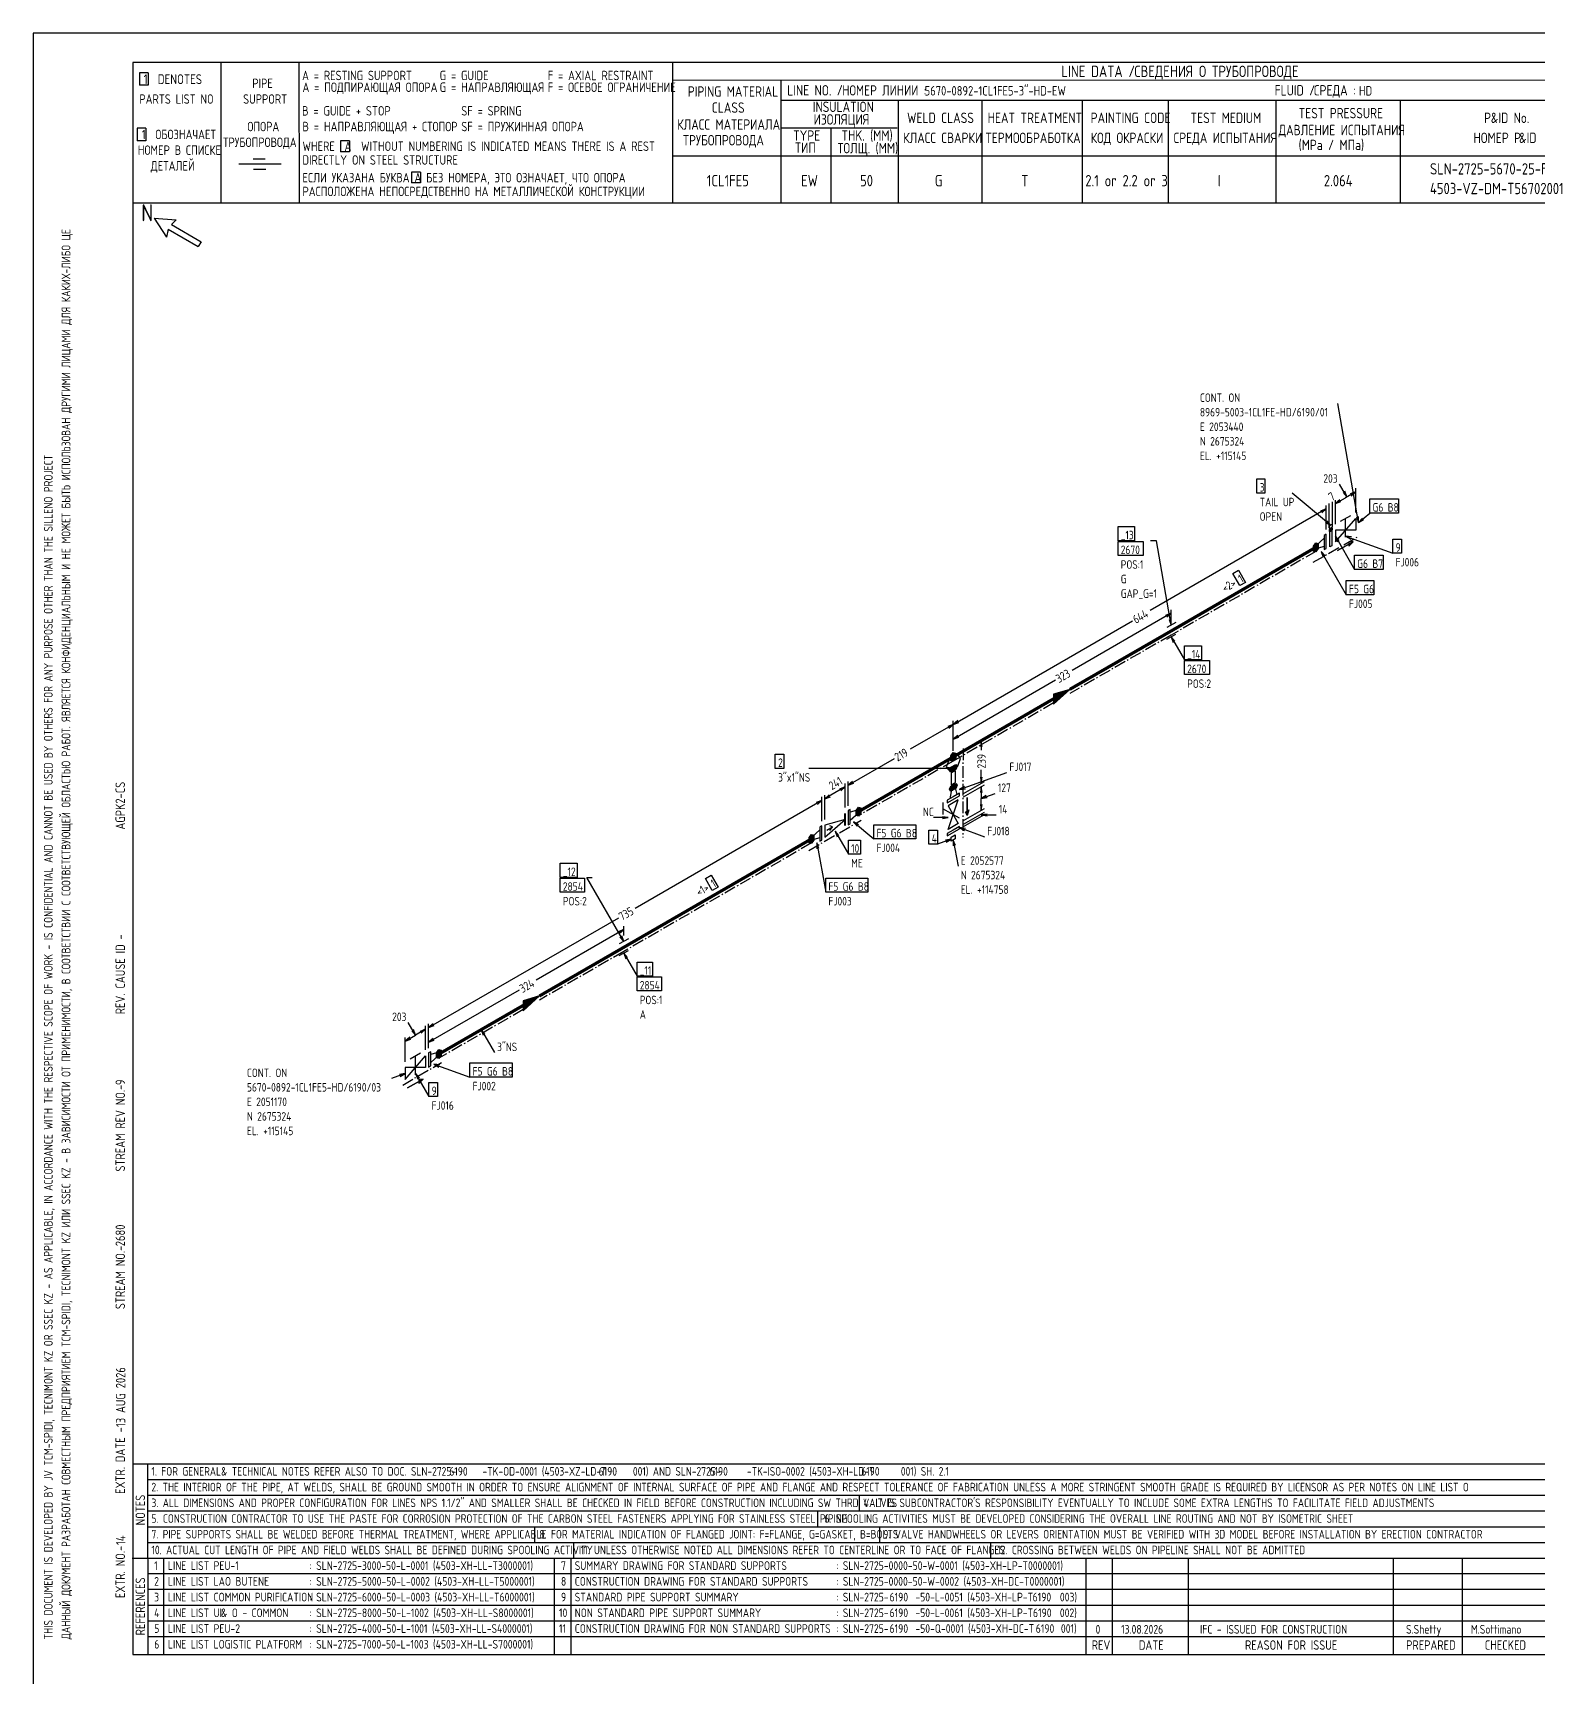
# Model space of a CAD drawing. Extents: x -1005 to 594, y -998 to 420.
# Drawn here: x 0 to 382.9, y 0 to 420 of the extents above; entities that cross this region are included whole.
import ezdxf

# ---------------------------------------------------------------- set-up
doc = ezdxf.new("R2010")
doc.units = 0
doc.linetypes.add('GT111', pattern=[4.5, 3, -0.6, 0.3, -0.6])
doc.styles.add('TTFN17', font='GOST type A')

msp = doc.modelspace()

# ---------------------------------------------------------------- linework, layer by layer
at = {"layer": 'GT_1', "flags": 128}
for points in [[(0, 420), (0, 0)], [(594, 420), (0, 420)], [(589.1, 412.5), (25.4, 412.5)], [(25.4, 412.5), (25.4, 7.5)], [(47.8, 412.5), (47.8, 376.7)], [(67.6, 412.5), (67.7, 376.7)], [(162.7, 412.5), (162.7, 376.7)], [(29.3, 409.9), (27.1, 409.9)], [(27.1, 409.9), (27.1, 406.7)], [(29.3, 409.9), (29.3, 406.7)], [(589.1, 408), (162.7, 407.9)], [(190.3, 407.8), (190.3, 376.7)], [(29.3, 406.7), (27.1, 406.7)], [(190.3, 402.9), (402.7, 402.9)], [(220.1, 402.9), (220.1, 376.7)], [(241.4, 402.9), (241.4, 376.8)], [(266.9, 402.9), (266.9, 376.7)], [(288.8, 402.9), (288.8, 376.7)], [(316.2, 402.9), (316.2, 376.7)], [(347.8, 402.9), (347.8, 376.8)], [(28.7, 395.8), (26.5, 395.8)], [(26.5, 395.8), (26.5, 392.6)], [(28.7, 395.8), (28.7, 392.6)], [(219.9, 395.8), (190.3, 395.8)], [(203, 395.8), (203, 376.7)], [(28.7, 392.6), (26.5, 392.6)], [(80.5, 392.6), (78.2, 392.6)], [(78.2, 392.6), (78.2, 389.8)], [(80.5, 392.6), (80.5, 389.8)], [(63.1, 386.6), (52.4, 386.6)], [(59.1, 387.9), (56, 387.9)], [(80.5, 389.8), (78.2, 389.8)], [(230.2, 388.7), (162.7, 388.7)], [(402.7, 388.7), (226.9, 388.7)], [(59.2, 385.3), (56.1, 385.3)], [(98.6, 384.6), (96.3, 384.6)], [(96.3, 384.6), (96.3, 381.9)], [(98.6, 384.6), (98.6, 381.9)], [(98.6, 381.9), (96.3, 381.9)], [(402.7, 376.7), (25.4, 376.7)], [(30.8, 372.9), (34, 368.1)], [(30.8, 372.9), (36.4, 372.5)], [(34.4, 370.1), (34, 368.1)], [(34.4, 370.1), (42, 365.7)], [(36.4, 372.5), (35.2, 371.3)], [(35.2, 371.3), (42.8, 366.9)], [(42.8, 366.9), (42, 365.7)], [(337.275, 295.475), (331.95, 325.775)], [(311.4, 306.575), (313.425, 306.575), (313.425, 302.975), (311.4, 302.975), (311.4, 306.575)], [(330.15, 294.8), (320.4, 302.975)], [(334.275, 302), (332.4, 305.225)], [(333.3, 303.125), (334.275, 302), (333.75, 303.425)], [(336.525, 303.275), (333.975, 301.775)], [(335.4, 302.3), (336.525, 303.275), (335.1, 302.75)], [(336.525, 298.025), (336.525, 304.175)], [(329.025, 298.925), (284.25, 273.05)], [(327.9, 297.95), (329.025, 298.925), (327.6, 298.4)], [(329.025, 293.675), (329.025, 299.825)], [(329.775, 294.125), (329.775, 300.275)], [(330.6, 294.575), (330.6, 300.725)], [(331.35, 300.275), (333.975, 301.775)], [(332.475, 301.25), (331.35, 300.275), (332.775, 300.8)], [(331.35, 295.025), (331.35, 301.175)], [(340.125, 301.475), (347.4, 301.475), (347.4, 297.875), (340.125, 297.875), (340.125, 301.475)], [(276.075, 294.425), (280.275, 294.425), (280.275, 290.825), (276.075, 290.825), (276.075, 294.425)], [(328.875, 295.55), (330.15, 294.8), (329.175, 295.925)], [(330.15, 294.05), (330.45, 294.275), (330.6, 294.5), (330.6, 294.725), (330.6, 294.875), (330.45, 294.95), (330.15, 294.8), (329.925, 294.65), (329.775, 294.425), (329.775, 294.2), (329.775, 294.05), (329.925, 293.975), (330.15, 294.05)], [(330.15, 293.3), (330.45, 293.45), (330.45, 289.55), (329.925, 289.25), (329.925, 293.15), (330.15, 293.3), (330.45, 293.525), (330.6, 293.675), (330.6, 293.975), (330.6, 294.125), (330.45, 294.2), (330.15, 294.05), (329.925, 293.825), (329.775, 293.6), (329.775, 293.525), (329.775, 293.225), (329.925, 293.225), (330.15, 293.3), (330.15, 294.05)], [(330.6, 294.125), (329.775, 293.225)], [(329.925, 293.225), (330.45, 294.2)], [(331.35, 292.025), (331.35, 290.525), (336.525, 296.525), (336.525, 293.525), (331.35, 293.525), (331.35, 292.025)], [(332.625, 295.775), (335.25, 297.275)], [(333.975, 291.725), (333.975, 296.525)], [(336.75, 296.9), (337.275, 295.475), (337.275, 296.975)], [(337.275, 295.475), (340.125, 297.875)], [(338.25, 296.6), (337.275, 295.475), (338.55, 296.225)], [(276.075, 290.675), (282.45, 290.675), (282.45, 287.075), (276.075, 287.075), (276.075, 290.675)], [(289.575, 269.375), (285.825, 290.825), (284.325, 290.825)], [(327, 288.875), (326.4, 288.05), (325.8, 288.2), (325.8, 289.475), (326.4, 290.3), (327, 290.15), (327, 288.875)], [(326.036, 289.8), (327, 289.8)], [(326.182, 290), (327, 290)], [(328.5, 289.4), (326.4, 288.8), (326.4, 289.55), (328.5, 291.5)], [(328.5, 290.375), (328.5, 288.575), (329.025, 288.875), (329.025, 292.475), (328.5, 292.175), (328.5, 290.375)], [(329.775, 293.525), (330.6, 293.975)], [(330.6, 293.675), (329.775, 293.6)], [(329.925, 293.825), (330.45, 293.525)], [(332.325, 290.9), (331.35, 292.025), (331.875, 290.6)], [(331.35, 292.025), (336.225, 283.55)], [(331.875, 288.35), (335.85, 290.6), (334.8, 290.525), (334.8, 289.475), (335.85, 290.6), (331.875, 288.35)], [(335.475, 291.8), (333.975, 292.025), (335.25, 291.275)], [(333.975, 292.025), (345.975, 287.675)], [(345.975, 291.275), (348.15, 291.275), (348.15, 287.675), (345.975, 287.675), (345.975, 291.275)], [(325.8, 289.4), (327, 289.4)], [(325.8, 289.2), (327, 289.2)], [(325.8, 289), (327, 289)], [(325.8, 288.8), (326.945, 288.8)], [(325.8, 288.6), (326.8, 288.6)], [(325.8, 288.4), (326.655, 288.4)], [(325.8, 288.2), (326.509, 288.2)], [(325.891, 289.6), (327, 289.6)], [(328.725, 287), (327.75, 288.125), (328.275, 286.7)], [(327.75, 288.125), (334.125, 277.1)], [(336.225, 287.15), (343.5, 287.15), (343.5, 283.55), (336.225, 283.55), (336.225, 287.15)], [(305.25, 282.5), (306.675, 283.325), (308.475, 280.25), (307.05, 279.425), (305.25, 282.5)], [(334.125, 280.7), (341.1, 280.7), (341.1, 277.1), (334.125, 277.1), (334.125, 280.7)], [(289.575, 270.875), (289.575, 273.275)], [(234.15, 244.1), (279.75, 270.425)], [(289.575, 272.375), (264.375, 257.825)], [(288.45, 271.4), (289.575, 272.375), (288.15, 271.85)], [(290.775, 270.05), (288.45, 268.775)], [(290.775, 270.05), (288.45, 268.775)], [(289.05, 270.8), (289.575, 269.375), (289.575, 270.875)], [(288.45, 265.775), (290.775, 267.05)], [(288.45, 265.775), (290.775, 267.05)], [(290.55, 265.25), (289.575, 266.375), (290.1, 264.95)], [(289.575, 266.375), (292.95, 260.525)], [(292.95, 264.125), (297.3, 264.125), (297.3, 260.525), (292.95, 260.525), (292.95, 264.125)], [(292.95, 260.375), (299.325, 260.375), (299.325, 256.775), (292.95, 256.775), (292.95, 260.375)], [(234.15, 240.35), (260.175, 255.425)], [(259.65, 250.625), (259.65, 249.275), (263.775, 253.025), (259.65, 251.825), (259.65, 249.425), (263.4, 252.8), (259.65, 251.75), (259.65, 249.65), (262.95, 252.575), (259.65, 251.525), (259.65, 249.8), (262.575, 252.275), (259.65, 251.375), (259.65, 249.95), (262.2, 252.125), (259.65, 251.225), (259.65, 250.1), (261.75, 251.825), (259.65, 251.075), (259.65, 250.325), (261.45, 251.675), (259.65, 250.85), (259.65, 250.475), (261, 251.375), (259.65, 250.7), (259.65, 250.625), (263.775, 253.025)], [(234.15, 244.1), (223.2, 237.8)], [(233.025, 243.125), (234.15, 244.1), (232.725, 243.575)], [(235.275, 245.075), (234.15, 244.1), (235.575, 244.625)], [(234.15, 238.85), (234.15, 245)], [(234.15, 237.35), (234.15, 245)], [(235.275, 241.325), (234.15, 240.35), (235.575, 240.875)], [(234.15, 237.35), (234.15, 241.25)], [(236.775, 237.35), (242.1, 240.425)], [(241.5, 238.475), (241.275, 239.975), (241.05, 238.475)], [(241.275, 239.975), (241.275, 237.575)], [(188.85, 236.525), (191.025, 236.525), (191.025, 232.925), (188.85, 232.925), (188.85, 236.525)], [(207.375, 228.65), (219.15, 235.475)], [(234.15, 235.85), (233.175, 235.25), (232.35, 233.3), (233.175, 232.325), (235.275, 233.525), (235.95, 235.4), (235.275, 236.45), (234.15, 235.85)], [(234.75, 235.55), (234.15, 234.725), (233.55, 234.875), (233.55, 236.15), (234.15, 236.975), (234.75, 236.825), (234.75, 235.55)], [(233.55, 236), (234.75, 236)], [(233.55, 235.8), (234.75, 235.8)], [(233.55, 235.6), (234.75, 235.6)], [(233.55, 235.4), (234.641, 235.4)], [(233.586, 236.2), (234.75, 236.2)], [(233.732, 236.4), (234.75, 236.4)], [(233.877, 236.6), (234.75, 236.6)], [(234.023, 236.8), (234.75, 236.8)], [(234.15, 232.925), (197.4, 232.925)], [(232.65, 232.7), (234.15, 232.925), (232.65, 233.15)], [(233.55, 231.95), (233.175, 232.4), (233.55, 233.225), (234.75, 233.9), (235.125, 233.45), (234.75, 232.625), (233.55, 231.95)], [(233.175, 232.4), (234.35, 232.4)], [(233.266, 232.6), (234.706, 232.6)], [(233.342, 232.2), (233.994, 232.2)], [(233.357, 232.8), (234.83, 232.8)], [(233.448, 233), (234.92, 233)], [(233.539, 233.2), (235.011, 233.2)], [(233.55, 235.2), (234.495, 235.2)], [(233.55, 235), (234.35, 235)], [(234.15, 232.025), (233.625, 231.725), (233.625, 228.725), (234.675, 229.325), (234.675, 232.325), (234.15, 232.025)], [(233.861, 233.4), (235.102, 233.4)], [(234.217, 233.6), (235, 233.6)], [(235.725, 227.525), (247.725, 231.875)], [(241.275, 229.175), (241.275, 232.55)], [(206.625, 228.2), (202.425, 225.8)], [(205.5, 227.225), (206.625, 228.2), (205.2, 227.675)], [(206.625, 222.95), (206.625, 229.1)], [(208.5, 229.625), (207.375, 228.65), (208.8, 229.175)], [(207.375, 223.4), (207.375, 229.55)], [(233.55, 227.15), (233.175, 227.6), (233.55, 228.425), (234.75, 229.1), (235.125, 228.65), (234.75, 227.825), (233.55, 227.15)], [(233.175, 227.6), (234.35, 227.6)], [(233.266, 227.8), (234.706, 227.8)], [(233.325, 225.2), (233.85, 227.975), (234.525, 228.35), (235.05, 226.25)], [(233.342, 227.4), (233.994, 227.4)], [(233.357, 228), (234.83, 228)], [(233.448, 228.2), (234.92, 228.2)], [(233.539, 228.4), (235.011, 228.4)], [(233.861, 228.6), (235.102, 228.6)], [(234.217, 228.8), (235, 228.8)], [(237, 228.275), (235.725, 227.525), (237.225, 227.75)], [(236.775, 226.55), (242.1, 229.625)], [(236.775, 225.65), (242.1, 228.725)], [(241.05, 230.675), (241.275, 229.175), (241.5, 230.675)], [(241.5, 226.775), (241.275, 228.275), (241.05, 226.775)], [(241.275, 228.275), (241.275, 225.275)], [(200.7, 224.75), (153.225, 197.3)], [(199.575, 223.775), (200.7, 224.75), (199.275, 224.225)], [(200.7, 219.5), (200.7, 225.65)], [(202.575, 226.175), (201.45, 225.2), (202.875, 225.725)], [(201.45, 219.95), (201.45, 226.1)], [(201.45, 225.2), (202.425, 225.8)], [(210.6, 221.6), (210, 220.775), (209.4, 220.925), (209.4, 222.2), (210, 223.025), (210.6, 222.875), (210.6, 221.6)], [(209.836, 222.8), (210.6, 222.8)], [(231.525, 224.225), (231.525, 221.225)], [(235.725, 220.25), (231.525, 222.65)], [(234.15, 225.725), (232.575, 224.825), (232.575, 224.15), (235.725, 225.95), (235.725, 226.625), (234.15, 225.725)], [(234.15, 224.15), (232.875, 223.4), (235.425, 218.9), (232.875, 217.4), (235.425, 224.9), (234.15, 224.15)], [(236.775, 219.65), (242.1, 222.725)], [(237.675, 225.5), (237.675, 220.925), (237.225, 221.825), (238.125, 222.35), (237.675, 220.925), (237.675, 225.5)], [(241.05, 223.775), (241.275, 222.275), (241.5, 223.775)], [(241.275, 225.275), (244.8, 226.55)], [(242.55, 226.025), (241.275, 225.275), (242.775, 225.5)], [(241.275, 222.275), (241.275, 225.275)], [(201.45, 216.95), (201.45, 215.45), (206.625, 219.95), (206.625, 218.45), (206.55, 218.375), (206.55, 221.375), (206.625, 221.45), (206.625, 219.95), (201.45, 218.45), (201.45, 216.95)], [(207.375, 220.4), (207.375, 218.6), (207.9, 218.9), (207.9, 222.5), (207.375, 222.2), (207.375, 220.4)], [(207.9, 219.725), (210, 221.6), (210, 222.35), (207.9, 221.825)], [(210, 218.6), (208.725, 219.35), (209.7, 218.225)], [(208.725, 219.35), (213.9, 215)], [(209.4, 222.2), (210.6, 222.2)], [(209.4, 222), (210.6, 222)], [(209.4, 221.8), (210.6, 221.8)], [(209.4, 221.6), (210.6, 221.6)], [(209.4, 221.4), (210.455, 221.4)], [(209.4, 221.2), (210.309, 221.2)], [(209.4, 221), (210.164, 221)], [(209.545, 222.4), (210.6, 222.4)], [(209.691, 222.6), (210.6, 222.6)], [(213.9, 218.6), (224.625, 218.6), (224.625, 215), (213.9, 215), (213.9, 218.6)], [(232.875, 220.4), (229.125, 220.4)], [(231.375, 220.175), (232.875, 220.4), (231.375, 220.625)], [(236.775, 218.75), (242.1, 221.825)], [(236.775, 218.15), (242.1, 221.225)], [(242.775, 221.3), (241.275, 221.075), (242.775, 220.85)], [(241.275, 221.075), (245.025, 221.075)], [(198.675, 214.7), (198.075, 213.875), (197.475, 214.025), (197.475, 215.3), (198.075, 216.125), (198.675, 215.975), (198.675, 214.7)], [(197.475, 215.2), (198.675, 215.2)], [(197.475, 215), (198.675, 215)], [(197.475, 214.8), (198.675, 214.8)], [(197.475, 214.6), (198.602, 214.6)], [(197.475, 214.4), (198.457, 214.4)], [(197.548, 215.4), (198.675, 215.4)], [(197.693, 215.6), (198.675, 215.6)], [(197.839, 215.8), (198.675, 215.8)], [(197.984, 216), (198.575, 216)], [(200.175, 215.225), (198.075, 214.625), (198.075, 215.375), (200.175, 217.325)], [(200.175, 216.2), (200.175, 214.4), (200.7, 214.7), (200.7, 218.3), (200.175, 218), (200.175, 216.2)], [(201.975, 217.25), (203.4, 218.075)], [(202.725, 217.1), (203.4, 218.075), (202.725, 218.3)], [(205.05, 215.825), (204.075, 216.95), (204.6, 215.525)], [(204.075, 216.95), (207.45, 211.1)], [(207.45, 214.7), (210.525, 214.7), (210.525, 211.1), (207.45, 211.1), (207.45, 214.7)], [(227.925, 217.25), (230.1, 217.25), (230.1, 213.65), (227.925, 213.65), (227.925, 217.25)], [(233.625, 214.925), (230.1, 213.65)], [(232.35, 214.175), (233.625, 214.925), (232.125, 214.7)], [(234.15, 217.25), (232.575, 216.35), (232.575, 215.75), (235.725, 217.55), (235.725, 218.15), (234.15, 217.25)], [(233.625, 215.45), (234.6, 216.05), (234.6, 215), (233.625, 214.4), (233.625, 215.45)], [(234.675, 213.275), (234.15, 214.7), (234.15, 213.2)], [(234.15, 214.7), (235.35, 208.025)], [(237.225, 217.625), (235.725, 217.85), (237, 217.1)], [(235.725, 217.85), (242.1, 215.525)], [(197.475, 214.2), (198.311, 214.2)], [(197.575, 214), (198.166, 214)], [(199.95, 212.525), (199.425, 213.95), (199.425, 212.45)], [(199.425, 213.95), (201.675, 201.425)], [(134.1, 208.775), (138.45, 208.775), (138.45, 205.175), (134.1, 205.175), (134.1, 208.775)], [(134.1, 205.025), (140.325, 205.025), (140.325, 201.425), (134.1, 201.425), (134.1, 205.025)], [(150.3, 188.9), (140.925, 205.175), (142.275, 205.175)], [(171.075, 204.875), (172.5, 205.775), (174.3, 202.7), (172.8, 201.875), (171.075, 204.875)], [(201.675, 205.025), (212.4, 205.025), (212.4, 201.425), (201.675, 201.425), (201.675, 205.025)], [(100.65, 167), (149.025, 194.9)], [(150.3, 191.9), (128.025, 179.075)], [(149.175, 190.925), (150.3, 191.9), (148.875, 191.375)], [(151.5, 189.575), (149.175, 188.3)], [(151.5, 189.575), (149.175, 188.3)], [(149.325, 190.025), (150.3, 188.9), (149.775, 190.325)], [(150.3, 190.4), (150.3, 192.8)], [(149.175, 185.3), (151.5, 186.575)], [(149.175, 185.3), (151.5, 186.575)], [(151.275, 184.775), (150.3, 185.9), (150.825, 184.475)], [(150.3, 185.9), (153.675, 180.05)], [(153.675, 183.65), (157.575, 183.65), (157.575, 180.05), (153.675, 180.05), (153.675, 183.65)], [(100.65, 163.25), (123.75, 176.6)], [(153.675, 179.9), (159.9, 179.9), (159.9, 176.3), (153.675, 176.3), (153.675, 179.9)], [(124.725, 172.625), (124.725, 171.275), (128.85, 175.025), (124.725, 173.825), (124.725, 171.425), (128.475, 174.8), (124.725, 173.75), (124.725, 171.65), (128.025, 174.575), (124.725, 173.525), (124.725, 171.8), (127.65, 174.275), (124.725, 173.375), (124.725, 171.95), (127.275, 174.125), (124.725, 173.225), (124.725, 172.1), (126.825, 173.825), (124.725, 173.075), (124.725, 172.325), (126.525, 173.675), (124.725, 172.85), (124.725, 172.475), (126.075, 173.375), (124.725, 172.7), (124.725, 172.625), (128.85, 175.025)], [(97.35, 165.05), (95.475, 168.275)], [(94.725, 163.55), (97.35, 165.05)], [(95.85, 164.525), (94.725, 163.55), (96.15, 164.075)], [(94.725, 158.3), (94.725, 164.45)], [(96.375, 166.175), (97.35, 165.05), (96.825, 166.475)], [(99.9, 166.55), (97.35, 165.05)], [(98.775, 165.575), (99.9, 166.55), (98.475, 166.025)], [(99.9, 161.3), (99.9, 167.45)], [(101.775, 167.975), (100.65, 167), (102.075, 167.525)], [(100.65, 161.75), (100.65, 167.9)], [(101.775, 164.225), (100.65, 163.25), (102.075, 163.775)], [(100.65, 161.75), (100.65, 164.15)], [(114.975, 165.35), (114, 166.475), (114.525, 165.05)], [(114, 166.475), (117.375, 160.625)], [(94.725, 155.3), (94.725, 153.8), (99.9, 159.8), (99.9, 156.8), (94.725, 156.8), (94.725, 155.3)], [(96, 159.05), (98.625, 160.55)], [(97.35, 155), (97.35, 159.8)], [(100.65, 158.75), (100.65, 156.95), (101.175, 157.25), (101.175, 160.85), (100.65, 160.55), (100.65, 158.75)], [(101.175, 158.075), (103.275, 159.95), (103.275, 160.7), (101.175, 160.175)], [(103.875, 159.95), (103.275, 159.125), (102.675, 159.275), (102.675, 160.55), (103.275, 161.375), (103.875, 161.225), (103.875, 159.95)], [(102.675, 160.4), (103.875, 160.4)], [(102.675, 160.2), (103.875, 160.2)], [(102.675, 160), (103.875, 160)], [(102.675, 159.8), (103.766, 159.8)], [(102.675, 159.6), (103.62, 159.6)], [(102.711, 160.6), (103.875, 160.6)], [(102.857, 160.8), (103.875, 160.8)], [(103.002, 161), (103.875, 161)], [(103.148, 161.2), (103.875, 161.2)], [(103.5, 157.475), (102, 157.7), (103.275, 156.95)], [(102, 157.7), (111.15, 154.4)], [(102.675, 159.4), (103.475, 159.4)], [(111.15, 158), (121.875, 158), (121.875, 154.4), (111.15, 154.4), (111.15, 158)], [(94.725, 155.3), (91.2, 154.025)], [(93.45, 154.55), (94.725, 155.3), (93.225, 155.075)], [(95.25, 151.625), (99.225, 153.875), (98.175, 153.8), (98.175, 152.75), (99.225, 153.875), (95.25, 151.625)], [(98.325, 154.175), (97.35, 155.3), (97.875, 153.875)], [(97.35, 155.3), (100.725, 149.45)], [(100.725, 153.05), (102.9, 153.05), (102.9, 149.45), (100.725, 149.45), (100.725, 153.05)], [(25.3, 56), (402.7, 56)], [(29.1, 56), (29.2, 7.5)], [(29.1, 52), (402.7, 52)], [(29.1, 48), (402.7, 48)], [(210.2, 48), (210.2, 44)], [(402.7, 44), (29.1, 44)], [(199.6, 44), (199.6, 40)], [(29.2, 40), (402.7, 40)], [(127.6, 40), (127.6, 36)], [(215.4, 40), (215.4, 36)], [(29.1, 36), (402.7, 36)], [(137.5, 36), (137.5, 32)], [(243.6, 36), (243.6, 32)], [(25.2, 32), (402.7, 32)], [(33.2, 32), (33.2, 7.6)], [(132.6, 32), (132.6, 7.6)], [(136.8, 32), (136.8, 7.6)], [(267.9, 32), (267.9, 7.5)], [(274.6, 32), (274.6, 7.5)], [(293.9, 32), (293.9, 7.5)], [(346.1, 32), (346.1, 7.5)], [(363.6, 32), (363.6, 7.5)], [(402.7, 28), (29.5, 28)], [(402.7, 24), (29.1, 24)], [(402.7, 20), (29.1, 20)], [(402.7, 16), (29.1, 16)], [(402.7, 12), (29.2, 12)], [(25.4, 7.5), (589.1, 7.5)], [(0, 0), (0, 0)]]:
    msp.add_lwpolyline(points, dxfattribs=at)
at = {"layer": 'GT_1', "linetype": 'GT111', "flags": 128}
for points in [[(325.725, 285.35), (337.2, 291.95)], [(326.4, 288.125), (289.575, 266.825)], [(289.575, 266.825), (263.775, 251.975)], [(259.65, 249.575), (234.15, 234.8)], [(236.625, 238.025), (236.55, 215.375)], [(234.15, 234.8), (210, 220.85)], [(197.4, 212.075), (210.675, 219.725)], [(198.075, 213.95), (150.3, 186.35)], [(150.3, 186.35), (128.85, 173.975)], [(124.725, 171.575), (103.275, 159.2)], [(94.05, 152.375), (103.95, 158.075)]]:
    msp.add_lwpolyline(points, dxfattribs=at)
at = {"layer": 'GT_1', "const_width": 0.8, "flags": 128}
for points in [[(289.575, 267.875), (326.4, 289.175)], [(263.775, 253.025), (289.575, 267.875)], [(234.15, 235.85), (259.65, 250.625)], [(210, 221.9), (234.15, 235.85)], [(150.3, 187.4), (198.075, 215)], [(128.85, 175.025), (150.3, 187.4)], [(103.275, 160.25), (124.725, 172.625)]]:
    msp.add_lwpolyline(points, dxfattribs=at)

# ---------------------------------------------------------------- texts
at = {"layer": 'GT_1', "style": 'TTFN17'}
for s, height, p in [('LINE DATA /', 2.8875, (261.633, 408.8)), ('СВЕДЕНИЯ О ТРУБОПРОВОДЕ', 2.8875, (280.233, 408.8)), (' 1  DENOTES', 2.5025, (26.875, 407)), (' PIPE', 2.4062, (54.561, 406)), ('A = RESTING SUPPORT', 2.40625, (68.461, 408)), ('A = ПОДПИРАЮЩАЯ ОПОРА', 2.40625, (68.561, 405)), ('G = GUIDE', 2.4062, (103.461, 408)), ('G = НАПРАВЛЯЮЩАЯ', 2.40625, (103.461, 405)), ('F = AXIAL RESTRAINT', 2.40625, (130.961, 408)), ('F = ОСЕВОЕ ОГРАНИЧЕНИЕ', 2.40625, (130.961, 405)), ('PARTS LIST NO', 2.40625, (27.061, 402)), ('SUPPORT', 2.4062, (53.461, 402)), ('PIPING MATERIAL', 2.64687, (166.597, 403.8)), ('LINE NO. /', 2.6469, (191.897, 404.1)), ('НОМЕР ЛИНИИ :', 2.59875, (205.89, 404.1)), ('5670-0892-1CL1FE5-3"-HD-EW', 2.40625, (226.861, 404.1)), ('FLUID /', 2.6469, (315.897, 404.1)), ('СРЕДА :', 2.6469, (325.897, 404.1)), ('HD', 2.4062, (337.361, 404.1)), ('B = GUIDE + STOP', 2.40625, (68.461, 399)), ('SF = SPRING', 2.40625, (108.961, 399)), ('CLASS', 2.6469, (172.697, 399.7)), ('INSULATION', 2.6469, (198.397, 399.9)), ('ИЗОЛЯЦИЯ', 2.6469, (198.597, 396.7)), ('WELD CLASS', 2.6469, (222.397, 397.1)), ('HEAT TREATMENT', 2.64687, (242.897, 397.1)), ('PAINTING CODE', 2.64687, (269.097, 397.1)), ('TEST MEDIUM', 2.64687, (294.497, 397.1)), ('TEST PRESSURE', 2.64687, (321.997, 398.3)), ('P', 2.647, (369.197, 397.1)), ('&ID No.', 2.6469, (370.908, 397.1)), (' 1  ОБОЗНАЧАЕТ', 2.40625, (26.461, 393)), ('ОПОРА', 2.4062, (54.561, 395)), ('B = НАПРАВЛЯЮЩАЯ + СТОПОР', 2.40625, (68.561, 395)), ('SF = ПРУЖИННАЯ ОПОРА', 2.40625, (108.961, 395)), ('КЛАСС МАТЕРИАЛА', 2.64687, (163.897, 395.4)), ('TYPE', 2.6469, (193.397, 392.6)), ('THK. (MM)', 2.6469, (205.697, 392.6)), ('ДАВЛЕНИЕ ИСПЫТАНИЯ', 2.64687, (316.897, 394)), ('НОМЕР В СПИСКЕ', 2.40625, (26.661, 389)), ('ТРУБОПРОВОДА', 2.40625, (48.361, 391)), ('WHERE  A  WITHOUT NUMBERING IS INDICATED MEANS THERE IS A REST', 2.40625, (68.561, 390)), ('ТРУБОПРОВОДА', 2.64687, (165.397, 391.4)), ('ТИП', 2.6469, (193.897, 389.5)), ('ТОЛЩ. (ММ)', 2.6469, (204.697, 389.4)), ('КЛАСС СВАРКИ', 2.64687, (221.397, 392)), ('ТЕРМООБРАБОТКА', 2.64687, (242.397, 392)), ('КОД ОКРАСКИ', 2.64687, (269.097, 392)), ('СРЕДА ИСПЫТАНИЯ', 2.64687, (290.197, 392)), ('(MPa / МПа)', 2.64687, (321.997, 390.2)), ('НОМЕР P', 2.6469, (366.497, 392)), ('&ID', 2.6469, (378.097, 392)), ('ДЕТАЛЕЙ', 2.4062, (29.961, 385)), ('DIRECTLY ON STEEL STRUCTURE', 2.40625, (68.561, 386.5)), ('SLN-2725-5670-25-F-2001', 2.8875, (355.433, 384)), ('ЕСЛИ УКАЗАНА БУКВА A БЕЗ НОМЕРА, ЭТО ОЗНАЧАЕТ, ЧТО ОПОРА', 2.40625, (68.561, 382)), ('1CL1FE5', 2.8875, (171.433, 381)), ('EW', 2.8875, (195.433, 381)), ('50', 2.8875, (210.433, 381)), ('G', 2.888, (229.433, 381)), ('T', 2.888, (251.433, 381)), ('2.1 or 2.2 or 3', 2.8875, (267.733, 381)), ('I', 2.888, (301.433, 381)), ('2.064', 2.8875, (328.433, 381)), ('РАСПОЛОЖЕНА НЕПОСРЕДСТВЕННО НА МЕТАЛЛИЧЕСКОЙ КОНСТРУКЦИИ', 2.40625, (68.561, 378.5)), ('4503-VZ-DM-T56702001', 2.8875, (355.433, 379)), ('N', 4.331, (27.55, 372.1)), ('CONT. ON', 2.1656, (296.889, 326.15)), ('8969-5003-1CL1FE-HD/6190/01', 2.16562, (296.889, 322.453)), ('E 2053440', 2.1656, (296.889, 318.755)), ('N 2675324', 2.1656, (296.889, 315.058)), ('EL. +115145', 2.16562, (296.889, 311.36)), ('203', 2.1656, (328.304, 305.6)), ('3', 2.166, (312.104, 303.35)), ('TAIL UP', 2.1656, (312.104, 299.6)), ('G6 B8', 2.1656, (340.825, 298.25)), ('OPEN', 2.1656, (312.104, 295.903)), ('_13', 2.1656, (276.75, 291.2)), ('9', 2.166, (346.675, 288.05)), ('2670', 2.1656, (276.75, 287.45)), ('POS:1', 2.1656, (276.75, 283.7)), ('G6 B7', 2.1656, (336.925, 283.925)), ('FJ006', 2.1656, (346.675, 284.3)), ('G', 2.166, (276.75, 280.003)), ('GAP_G=1', 2.1656, (276.75, 276.305)), ('F5 G6', 2.1656, (334.825, 277.475)), ('FJ005', 2.1656, (334.825, 273.725)), ('_14', 2.1656, (293.65, 260.9)), ('2670', 2.1656, (293.65, 257.15)), ('POS:2', 2.1656, (293.65, 253.4)), ('2', 2.166, (189.57, 233.3)), ('3"x1"NS', 2.1656, (189.57, 229.55)), ('FJ017', 2.1656, (248.425, 232.25)), ('127', 2.1656, (245.5, 226.925)), ('NC', 2.1656, (226.429, 220.775)), ('14', 2.1656, (245.725, 221.45)), ('F5 G6 B8', 2.1656, (214.6, 215.375)), ('4', 2.166, (228.65, 214.025)), ('FJ018', 2.1656, (242.8, 215.9)), ('10', 2.1656, (208.15, 211.475)), ('FJ004', 2.1656, (214.6, 211.625)), ('E 2052577', 2.1656, (236.05, 208.4)), ('_12', 2.1656, (134.817, 205.55)), ('ME', 2.1656, (208.15, 207.725)), ('N 2675324', 2.1656, (236.05, 204.703)), ('2854', 2.1656, (134.817, 201.8)), ('F5 G6 B8', 2.1656, (202.375, 201.8)), ('EL. +114758', 2.16562, (236.05, 201.005)), ('POS:2', 2.1656, (134.817, 198.05)), ('FJ003', 2.1656, (202.375, 198.05)), ('_11', 2.1656, (154.375, 180.425)), ('2854', 2.1656, (154.375, 176.675)), ('POS:1', 2.1656, (154.375, 172.925)), ('203', 2.1656, (91.379, 168.65)), ('A', 2.166, (154.375, 169.228)), ('3"NS', 2.1656, (118.075, 161)), ('CONT. ON', 2.1656, (54.428, 154.4)), ('F5 G6 B8', 2.1656, (111.85, 154.775)), ('5670-0892-1CL1FE5-HD/6190/03', 2.16562, (54.428, 150.703)), ('9', 2.166, (101.425, 149.825)), ('FJ002', 2.1656, (111.85, 151.025)), ('E 2051170', 2.1656, (54.428, 147.005)), ('FJ016', 2.1656, (101.425, 146.075)), ('N 2675324', 2.1656, (54.428, 143.308)), ('EL. +115145', 2.16562, (54.428, 139.61)), ('1. FOR GENERAL', 2.18487, (30.128, 53)), ('& TECHNICAL NOTES REFER ALSO TO DOC. SLN-2725-      -TK-OD-0001 (4503-XZ-LD-T      001) AND SLN-2725-      -TK-ISO-0002 (4503-XH-LD-T      001) SH. 2.1', 2.18487, (47.868, 53)), ('6190', 2.1849, (105.928, 53)), ('6190', 2.1849, (143.928, 53)), ('6190', 2.1849, (172.128, 53)), ('6190', 2.1849, (210.728, 53)), ('2. THE INTERIOR OF THE PIPE, AT WELDS, SHALL BE GROUND SMOOTH IN ORDER TO ENSURE ALIGNMENT OF INTERNAL SURFACE OF PIPE AND FLANGE AND RESPECT TOLERANCE OF FABRICATION UNLESS A MORE STRINGENT SMOOTH GRADE IS REQUIRED BY LICENSOR AS PER NOTES ON LINE LIST O', 2.18487, (30.128, 49)), ('3. ALL DIMENSIONS AND PROPER CONFIGURATION FOR LINES NPS 1.1/2" AND SMALLER SHALL BE CHECKED IN FIELD BEFORE CONSTRUCTION INCLUDING SW THRD VALVES', 2.18487, (30.128, 45)), ("4. IT IS SUBCONTRACTOR'S RESPONSIBILITY EVENTUALLY TO INCLUDE SOME EXTRA LENGTHS TO FACILITATE FIELD ADJUSTMENTS", 2.18487, (211.328, 45)), ('5. CONSTRUCTION CONTRACTOR TO USE THE PASTE FOR CORROSION PROTECTION OF THE CARBON STEEL FASTENERS APPLYING FOR STAINLESS STEEL PIPING', 2.18487, (30.128, 41)), ('6. SPOOLING ACTIVITIES MUST BE DEVELOPED CONSIDERING THE OVERALL LINE ROUTING AND NOT BY ISOMETRIC SHEET', 2.18487, (201.328, 41)), ('7. PIPE SUPPORTS SHALL BE WELDED BEFORE THERMAL TREATMENT, WHERE APPLICABLE', 2.18487, (30.128, 37)), ('8. FOR MATERIAL INDICATION OF FLANGED JOINT: F=FLANGE, G=GASKET, B=BOLTS', 2.18487, (128.828, 37)), ('9. VALVE HANDWHEELS OR LEVERS ORIENTATION MUST BE VERIFIED WITH 3D MODEL BEFORE INSTALLATION BY ERECTION CONTRACTOR', 2.18487, (216.328, 37)), ('10. ACTUAL CUT LENGTH OF PIPE AND FIELD WELDS SHALL BE DEFINED DURING SPOOLING ACTIVITY', 2.18487, (30.128, 33)), ('11. UNLESS OTHERWISE NOTED ALL DIMENSIONS REFER TO CENTERLINE OR TO FACE OF FLANGES', 2.18487, (139.328, 33)), ('12. CROSSING BETWEEN WELDS ON PIPELINE SHALL NOT BE ADMITTED', 2.18487, (245.328, 33)), ('1', 2.214, (30.832, 29)), ('LINE LIST PEU-1', 2.21375, (34.332, 29)), (': SLN-2725-3000-50-L-0001 (4503-XH-LL-T3000001)', 2.21375, (70.332, 29)), ('7', 2.214, (134.332, 29)), ('SUMMARY DRAWING FOR STANDARD SUPPORTS', 2.21375, (137.832, 29)), (': SLN-2725-0000-50-W-0001 (4503-XH-LP-T0000001)', 2.21375, (204.332, 29)), ('2', 2.214, (30.832, 25)), ('LINE LIST LAO BUTENE', 2.21375, (34.332, 25)), (': SLN-2725-5000-50-L-0002 (4503-XH-LL-T5000001)', 2.21375, (70.332, 25)), ('8', 2.214, (134.332, 25)), ('CONSTRUCTION DRAWING FOR STANDARD SUPPORTS', 2.21375, (137.832, 25)), (': SLN-2725-0000-50-W-0002 (4503-XH-DC-T0000001)', 2.21375, (204.332, 25)), ('3', 2.214, (30.832, 21)), ('LINE LIST COMMON PURIFICATION', 2.21375, (34.332, 21)), (': SLN-2725-6000-50-L-0003 (4503-XH-LL-T6000001)', 2.21375, (70.332, 21)), ('9', 2.214, (134.332, 21)), ('STANDARD PIPE SUPPORT SUMMARY', 2.21375, (137.832, 21)), (': SLN-2725-      -50-L-0051 (4503-XH-LP-T      003)', 2.21375, (204.332, 21)), ('6190', 2.2138, (217.932, 21)), ('6190', 2.2138, (254.332, 21)), ('4', 2.214, (30.832, 17)), ('LINE LIST UI', 2.21375, (34.332, 17)), ('& O - COMMON', 2.21375, (47.849, 17)), (': SLN-2725-8000-50-L-1002 (4503-XH-LL-S8000001)', 2.21375, (70.332, 17)), ('10', 2.2138, (133.832, 17)), ('NON STANDARD PIPE SUPPORT SUMMARY', 2.21375, (137.832, 17)), (': SLN-2725-      -50-L-0061 (4503-XH-LP-T      002)', 2.21375, (204.332, 17)), ('6190', 2.2138, (217.932, 17)), ('6190', 2.2138, (254.432, 17)), ('5', 2.214, (30.832, 13)), ('LINE LIST PEU-2', 2.21375, (34.332, 13)), (': SLN-2725-4000-50-L-1001 (4503-XH-LL-S4000001)', 2.21375, (70.332, 13)), ('11', 2.2138, (133.832, 13)), ('CONSTRUCTION DRAWING FOR NON STANDARD SUPPORTS', 2.21375, (137.832, 13)), (': SLN-2725-      -50-Q-0001 (4503-XH-DC-T      001)', 2.21375, (204.332, 13)), ('6190', 2.2138, (217.932, 13)), ('6190', 2.2138, (255.132, 13)), ('0', 2.214, (270.332, 12.8)), ('13.08.2026', 2.2138, (276.832, 12.8)), ('IFC - ISSUED FOR CONSTRUCTION', 2.21375, (296.932, 12.8)), ('S.Shetty', 2.2138, (349.332, 12.8)), ('M.Sottimano', 2.21375, (365.832, 12.8)), ('6', 2.214, (30.832, 9)), ('LINE LIST LOGISTIC PLATFORM', 2.21375, (34.332, 9)), (': SLN-2725-7000-50-L-1003 (4503-XH-LL-S7000001)', 2.21375, (70.332, 9)), ('REV', 2.4062, (269.361, 8.7)), ('DATE', 2.4062, (281.361, 8.7)), ('REASON FOR ISSUE', 2.40625, (308.361, 8.7)), ('PREPARED', 2.4062, (349.361, 8.7)), ('CHECKED', 2.4062, (369.361, 8.7))]:
    msp.add_text(s, height=height, dxfattribs=at).set_placement(p)
for s, height, rotation, p in [('ДАННЫЙ ДОКУМЕНТ РАЗРАБОТАН СОВМЕСТНЫМ ПРЕДПРИЯТИЕМ TCM-SPIDI, TECNIMONT KZ ИЛИ SSEC KZ - В ЗАВИСИМОСТИ ОТ ПРИМЕНИМОСТИ, В СООТВЕТСТВИИ С СООТВЕТСТВУЮЩЕЙ ОБЛАСТЬЮ РАБОТ. ЯВЛЯЕТСЯ КОНФИДЕНЦИАЛЬНЫМ И НЕ МОЖЕТ БЫТЬ ИСПОЛЬЗОВАН ДРУГИМИ ЛИЦАМИ ДЛЯ КАКИХ-ЛИБО ЦЕ', 2.21375, 90, (9.5, 11.332)), ('THIS DOCUMENT IS DEVELOPED BY JV TCM-SPIDI, TECNIMONT KZ OR SSEC KZ - AS APPLICABLE, IN ACCORDANCE WITH THE RESPECTIVE SCOPE OF WORK - IS CONFIDENTIAL AND CANNOT BE USED BY OTHERS FOR ANY PURPOSE OTHER THAN THE SILLENO PROJECT', 2.21375, 90, (5, 11.332)), ('7', 2.166, 30, (330.425, 300.849)), ('1', 2.166, 30, (307.446, 280.053)), ('<2>', 2.1656, 30, (303.268, 277.641)), ('644', 2.1656, 30, (280.613, 269.651)), ('323', 2.1656, 30, (261.022, 254.578)), ('219', 2.1656, 30, (219.989, 234.63)), ('239', 2.1656, 90, (242.42, 232.877)), ('AGPK2-CS', 2.4062, 90, (23.4, 217.361)), ('241', 2.1656, 30, (203.264, 227.365)), ('<1>', 2.1656, 30, (169.468, 200.316)), ('1', 2.166, 30, (173.243, 202.495)), ('735', 2.1656, 30, (149.834, 194.09)), ('REV. CAUSE ID -', 2.40625, 90, (23.4, 170.361)), ('324', 2.1656, 30, (124.567, 175.752)), ('STREAM REV NO.-', 2.40625, 90, (23.4, 130.361)), ('9', 2.406, 90, (23.4, 152.361)), ('2680', 2.4062, 90, (23.4, 111.361)), ('STREAM NO.-', 2.40625, 90, (23.4, 95.361)), ('13 AUG 2026', 2.40625, 90, (23.5, 65.361)), ('EXTR. DATE -', 2.40625, 90, (23.4, 48.361)), ('NOTES', 2.4062, 90, (28.5, 40.361)), ('EXTR. NO.-', 2.4062, 90, (23.4, 21.861)), ('14', 2.4062, 90, (23.5, 35.361)), ('REFERENCES', 2.4062, 90, (28.5, 12.361))]:
    msp.add_text(s, height=height, rotation=rotation, dxfattribs=at).set_placement(p)

doc.saveas('drawing.dxf')
